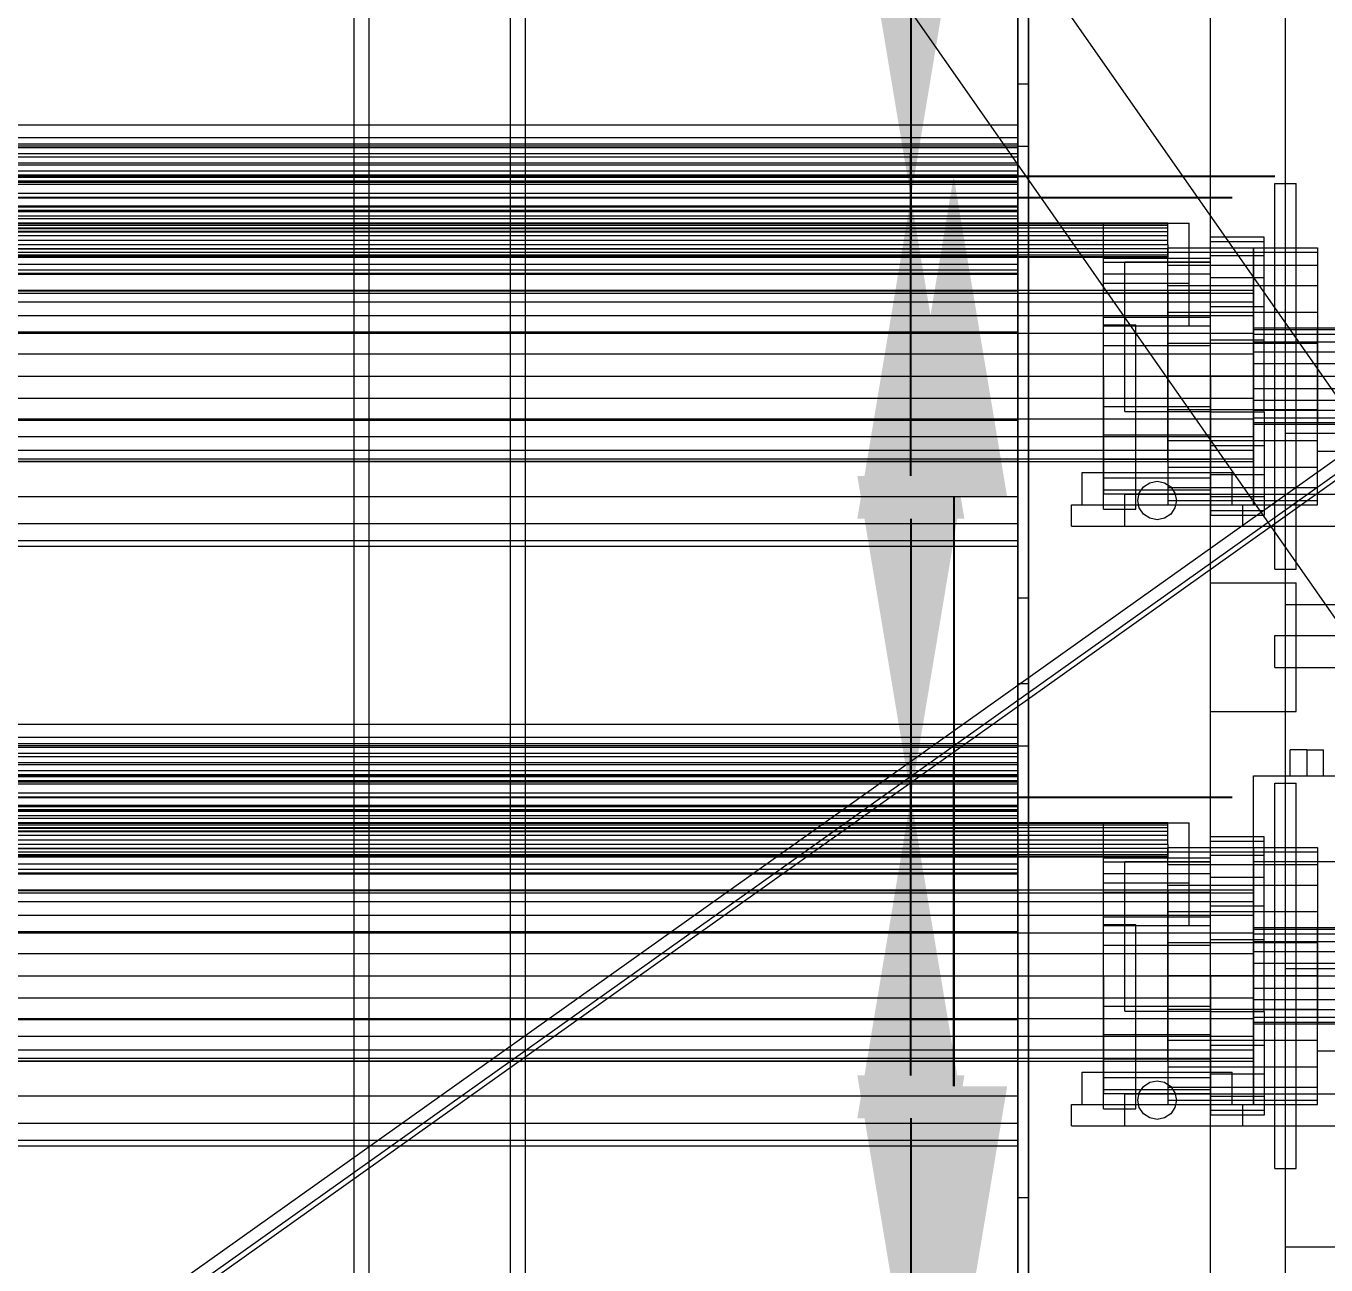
# Model space of a CAD drawing. Header units: millimetres. Extents: x -191664 to 191490, y -197311 to 10263.
# Drawn here: x 787 to 1394, y -30208 to -29630 of the extents above; entities that cross this region are included whole.
import ezdxf

# ---------------------------------------------------------------- set-up
doc = ezdxf.new("R2010")
doc.units = ezdxf.units.MM
for name, color, linetype, lineweight in [('COTAS_USUARIO', 1, 'Continuous', 0), ('frontal_C01', 7, 'Continuous', 0), ('frontal_secador', 7, 'Continuous', 0), ('frontal_tolva', 7, 'Continuous', 0)]:
    doc.layers.add(name, color=color, linetype=linetype, lineweight=lineweight)
doc.dimstyles.new('PLANTA_100', dxfattribs={"dimtxt": 250, "dimasz": 150, "dimexe": 150, "dimexo": 80, "dimgap": 100, "dimtad": 1, "dimtih": 1, "dimtoh": 1, "dimdec": 1, "dimdsep": 46, "dimcen": 0.09, "dimclrd": 1, "dimclre": 1, "dimclrt": 1, "dimadec": 0, "dimazin": 0, "dimtfac": 1, "dimtdec": 4, "dimtofl": 0, "dimtmove": 0, "dimatfit": 3, "dimfxl": 1, "dimtolj": 1, "dimtzin": 0, "dimarcsym": 0})

# ---------------------------------------------------------------- blocks, each defined once
blk = doc.blocks.new('*D104')
at = {"layer": 'COTAS_USUARIO', "color": 1, "lineweight": -2, "transparency": 16777216}
for p, q in [((1220, -30125), (1220, -29975)), ((100, -30275), (1370, -30275)), ((100, -30730), (1370, -30730)), ((1220, -30880), (1220, -31030))]:
    blk.add_line(p, q, dxfattribs=at)
at = {"layer": 'COTAS_USUARIO', "color": 1, "transparency": 16777216}
for points in [[(1195, -30125), (1245, -30125), (1220, -30275)], [(1195, -30880), (1245, -30880), (1220, -30730)]]:
    blk.add_solid(points, dxfattribs=at)
at = {"layer": 'Defpoints', "color": 0, "transparency": 16777216}
for p in [(20, -30275), (20, -30730), (1220, -30730)]:
    blk.add_point(p, dxfattribs=at)
blk = doc.blocks.new('*D107')
at = {"layer": 'COTAS_USUARIO', "color": 1, "lineweight": -2, "transparency": 16777216}
for p, q in [((100, -29700), (1370, -29700)), ((1220, -29850), (1220, -30125)), ((100, -30275), (1370, -30275))]:
    blk.add_line(p, q, dxfattribs=at)
at = {"layer": 'COTAS_USUARIO', "color": 1, "transparency": 16777216}
for points in [[(1195, -29850), (1245, -29850), (1220, -29700)], [(1195, -30125), (1245, -30125), (1220, -30275)]]:
    blk.add_solid(points, dxfattribs=at)
at = {"layer": 'Defpoints', "color": 0, "transparency": 16777216}
for p in [(20, -29700), (20, -30275), (1220, -30275)]:
    blk.add_point(p, dxfattribs=at)
blk = doc.blocks.new('*D115')
at = {"layer": 'COTAS_USUARIO', "color": 1, "lineweight": -2, "transparency": 16777216}
for p, q in [((100, -29700), (1370, -29700)), ((1220, -29850), (1220, -30125)), ((100, -30275), (1370, -30275))]:
    blk.add_line(p, q, dxfattribs=at)
at = {"layer": 'COTAS_USUARIO', "color": 1, "transparency": 16777216}
for points in [[(1195, -29850), (1245, -29850), (1220, -29700)], [(1195, -30125), (1245, -30125), (1220, -30275)]]:
    blk.add_solid(points, dxfattribs=at)
at = {"layer": 'Defpoints', "color": 0, "transparency": 16777216}
for p in [(20, -29700), (20, -30275), (1220, -30275)]:
    blk.add_point(p, dxfattribs=at)
blk = doc.blocks.new('*D116')
at = {"layer": 'COTAS_USUARIO', "color": 1, "lineweight": -2, "transparency": 16777216}
for p, q in [((1200, -29000), (1200, -28850)), ((80, -29150), (1350, -29150)), ((80, -29430), (1350, -29430)), ((1200, -29580), (1200, -29730))]:
    blk.add_line(p, q, dxfattribs=at)
at = {"layer": 'COTAS_USUARIO', "color": 1, "transparency": 16777216}
for points in [[(1175, -29000), (1225, -29000), (1200, -29150)], [(1175, -29580), (1225, -29580), (1200, -29430)]]:
    blk.add_solid(points, dxfattribs=at)
at = {"layer": 'Defpoints', "color": 0, "transparency": 16777216}
for p in [(0, -29150), (0, -29430), (1200, -29430)]:
    blk.add_point(p, dxfattribs=at)
blk = doc.blocks.new('*D117')
at = {"layer": 'COTAS_USUARIO', "color": 1, "lineweight": -2, "transparency": 16777216}
for p, q in [((1200, -29280), (1200, -29130)), ((80, -29430), (1350, -29430)), ((80, -29710), (1350, -29710)), ((1200, -29860), (1200, -30010))]:
    blk.add_line(p, q, dxfattribs=at)
at = {"layer": 'COTAS_USUARIO', "color": 1, "transparency": 16777216}
for points in [[(1175, -29280), (1225, -29280), (1200, -29430)], [(1175, -29860), (1225, -29860), (1200, -29710)]]:
    blk.add_solid(points, dxfattribs=at)
at = {"layer": 'Defpoints', "color": 0, "transparency": 16777216}
for p in [(0, -29430), (0, -29710), (1200, -29710)]:
    blk.add_point(p, dxfattribs=at)
blk = doc.blocks.new('*D118')
at = {"layer": 'COTAS_USUARIO', "color": 1, "lineweight": -2, "transparency": 16777216}
for p, q in [((1200, -29560), (1200, -29410)), ((80, -29710), (1350, -29710)), ((80, -29990), (1350, -29990)), ((1200, -30140), (1200, -30290))]:
    blk.add_line(p, q, dxfattribs=at)
at = {"layer": 'COTAS_USUARIO', "color": 1, "transparency": 16777216}
for points in [[(1175, -29560), (1225, -29560), (1200, -29710)], [(1175, -30140), (1225, -30140), (1200, -29990)]]:
    blk.add_solid(points, dxfattribs=at)
at = {"layer": 'Defpoints', "color": 0, "transparency": 16777216}
for p in [(0, -29710), (0, -29990), (1200, -29990)]:
    blk.add_point(p, dxfattribs=at)
blk = doc.blocks.new('*D119')
at = {"layer": 'COTAS_USUARIO', "color": 1, "lineweight": -2, "transparency": 16777216}
for p, q in [((1200, -29840), (1200, -29690)), ((80, -29990), (1350, -29990)), ((80, -30270), (1350, -30270)), ((1200, -30420), (1200, -30570))]:
    blk.add_line(p, q, dxfattribs=at)
at = {"layer": 'COTAS_USUARIO', "color": 1, "transparency": 16777216}
for points in [[(1175, -29840), (1225, -29840), (1200, -29990)], [(1175, -30420), (1225, -30420), (1200, -30270)]]:
    blk.add_solid(points, dxfattribs=at)
at = {"layer": 'Defpoints', "color": 0, "transparency": 16777216}
for p in [(0, -29990), (0, -30270), (1200, -30270)]:
    blk.add_point(p, dxfattribs=at)
blk = doc.blocks.new('*D120')
at = {"layer": 'COTAS_USUARIO', "color": 1, "lineweight": -2, "transparency": 16777216}
for p, q in [((1200, -30120), (1200, -29970)), ((80, -30270), (1350, -30270)), ((80, -30550), (1350, -30550)), ((1200, -30700), (1200, -30850))]:
    blk.add_line(p, q, dxfattribs=at)
at = {"layer": 'COTAS_USUARIO', "color": 1, "transparency": 16777216}
for points in [[(1175, -30120), (1225, -30120), (1200, -30270)], [(1175, -30700), (1225, -30700), (1200, -30550)]]:
    blk.add_solid(points, dxfattribs=at)
at = {"layer": 'Defpoints', "color": 0, "transparency": 16777216}
for p in [(0, -30270), (0, -30550), (1200, -30550)]:
    blk.add_point(p, dxfattribs=at)

msp = doc.modelspace()

# ---------------------------------------------------------------- linework, layer by layer
at = {"layer": 'frontal_C01', "color": 139, "true_color": 0x354b57}
for p, q in [((940, -31975), (940, -29288.06)), ((947, -31975), (947, -29288.06)), ((1013, -31975), (1013, -29288.06)), ((1020, -31975), (1020, -29288.06))]:
    msp.add_line(p, q, dxfattribs=at)
at = {"layer": 'frontal_secador', "color": 254, "true_color": 0xd8e0dc}
msp.add_line((1375, -31335), (1375, -29065), dxfattribs=at)
at = {"layer": 'frontal_secador', "color": 9, "true_color": 0xb8c6c1}
msp.add_line((1375, -30825), (1375, -29065), dxfattribs=at)
at = {"layer": 'frontal_secador', "color": 253, "true_color": 0x9fadb2}
msp.add_line((1375, -30650), (1375, -29065), dxfattribs=at)
at = {"layer": 'frontal_secador', "color": 251, "true_color": 0x536a64}
for p, q in [((1340, -31350), (1340, -29100)), ((1340, -29890), (1380, -29890)), ((1340, -29950), (1340, -29890)), ((1380, -29950), (1380, -29890)), ((1340, -29950), (1380, -29950))]:
    msp.add_line(p, q, dxfattribs=at)
at = {"layer": 'frontal_secador', "color": 254, "true_color": 0xd2d7cc}
for p, q in [((1250, -29676), (1250, -29436)), ((-1250, -29676), (1250, -29676)), ((1250, -29676), (1250, -29682)), ((1250, -29716), (-1250, -29716)), ((1250, -29956), (1250, -29716)), ((1250, -29716), (1250, -29722)), ((-1250, -29956), (1250, -29956)), ((1250, -29956), (1250, -29962)), ((1250, -29996), (-1250, -29996)), ((1250, -30236), (1250, -29996)), ((1250, -29996), (1250, -30002))]:
    msp.add_line(p, q, dxfattribs=at)
at = {"layer": 'frontal_secador', "color": 253, "true_color": 0xa8b3b5}
for p, q in [((1250, -29682), (1250, -29442)), ((1250, -29446), (1250, -29686)), ((1255, -29686), (1255, -29446)), ((1250, -29686), (1250, -29617)), ((1255, -29617), (1255, -29686)), ((1250, -29897), (1250, -29657)), ((1250, -29657), (1250, -29726)), ((1250, -29657), (1255, -29657)), ((1255, -29657), (1255, -29897)), ((1255, -29726), (1255, -29657)), ((-1250, -29682), (1250, -29682)), ((1250, -29682), (1250, -29686)), ((1250, -29686), (-1250, -29686)), ((1250, -29686), (1255, -29686)), ((1250, -29704), (-1250, -29704)), ((-1250, -29708), (1250, -29708)), ((1250, -29716), (1250, -29704)), ((1250, -29704), (1250, -29708)), ((1250, -29708), (1250, -29720)), ((1250, -29720), (-1250, -29720)), ((1250, -29716), (1250, -29720)), ((-1250, -29726), (1250, -29726)), ((1250, -29962), (1250, -29722)), ((1250, -29722), (1250, -29726)), ((1250, -29726), (1250, -29966)), ((1255, -29726), (1250, -29726)), ((1255, -29966), (1255, -29726)), ((1250, -29966), (1250, -29897)), ((1250, -29897), (1255, -29897)), ((1255, -29897), (1255, -29966)), ((1250, -30177), (1250, -29937)), ((1250, -29937), (1250, -30006)), ((1250, -29937), (1255, -29937)), ((1255, -29937), (1255, -30177)), ((1255, -30006), (1255, -29937)), ((-1250, -29962), (1250, -29962)), ((1250, -29962), (1250, -29966)), ((1250, -29966), (-1250, -29966)), ((1250, -29966), (1255, -29966)), ((1250, -29984), (-1250, -29984)), ((-1250, -29988), (1250, -29988)), ((1250, -29996), (1250, -29984)), ((1250, -29984), (1250, -29988)), ((1250, -29988), (1250, -30000)), ((1250, -30000), (-1250, -30000)), ((1250, -29996), (1250, -30000)), ((-1250, -30006), (1250, -30006)), ((1250, -30242), (1250, -30002)), ((1250, -30002), (1250, -30006)), ((1250, -30006), (1250, -30246)), ((1255, -30006), (1250, -30006)), ((1255, -30246), (1255, -30006)), ((1250, -30246), (1250, -30177)), ((1250, -30177), (1255, -30177)), ((1255, -30177), (1255, -30246))]:
    msp.add_line(p, q, dxfattribs=at)
at = {"layer": 'frontal_secador', "color": 9, "true_color": 0xc7cdbf}
for p, q in [((-1250, -29685), (1250, -29685)), ((1250, -29686.66), (1250, -29682)), ((1250, -29682), (1250, -29685)), ((1250, -29685), (1250, -29689.66)), ((-1250, -29686.66), (1250, -29686.66)), ((1250, -29689.66), (-1250, -29689.66)), ((-1250, -29691), (1250, -29691)), ((1250, -29686.66), (1250, -29689.66)), ((1250, -29691), (1250, -29686.66)), ((1250, -29689.66), (1250, -29694)), ((1250, -29691), (1250, -29694)), ((1250, -29694.73), (1250, -29691)), ((1250, -29694), (-1250, -29694)), ((-1250, -29694.73), (1250, -29694.73)), ((-1250, -29697.59), (1250, -29697.59)), ((1250, -29694), (1250, -29697.73)), ((1250, -29694.73), (1250, -29697.73)), ((1250, -29697.59), (1250, -29694.73)), ((1250, -29697.59), (1250, -29700.59)), ((1250, -29699.39), (1250, -29697.59)), ((1250, -29697.73), (-1250, -29697.73)), ((-1250, -29699.39), (1250, -29699.39)), ((-1250, -29700), (1250, -29700)), ((1250, -29700.59), (-1250, -29700.59)), ((1250, -29702.39), (-1250, -29702.39)), ((1250, -29703), (-1250, -29703)), ((1250, -29697.73), (1250, -29700.59)), ((1250, -29699.39), (1250, -29702.39)), ((1250, -29700), (1250, -29699.39)), ((1250, -29700), (1250, -29703)), ((1250, -29700.59), (1250, -29702.39)), ((1250, -29702.39), (1250, -29703)), ((1250, -29966.66), (1250, -29962)), ((1250, -29962), (1250, -29965)), ((-1250, -29965), (1250, -29965)), ((-1250, -29966.66), (1250, -29966.66)), ((1250, -29969.66), (-1250, -29969.66)), ((1250, -29965), (1250, -29969.66)), ((1250, -29966.66), (1250, -29969.66)), ((1250, -29971), (1250, -29966.66)), ((1250, -29969.66), (1250, -29974)), ((-1250, -29971), (1250, -29971)), ((1250, -29974), (-1250, -29974)), ((-1250, -29974.73), (1250, -29974.73)), ((1250, -29971), (1250, -29974)), ((1250, -29974.73), (1250, -29971)), ((1250, -29974), (1250, -29977.73)), ((1250, -29974.73), (1250, -29977.73)), ((1250, -29977.59), (1250, -29974.73)), ((-1250, -29977.59), (1250, -29977.59)), ((1250, -29977.73), (-1250, -29977.73)), ((-1250, -29979.39), (1250, -29979.39)), ((-1250, -29980), (1250, -29980)), ((1250, -29980.59), (-1250, -29980.59)), ((1250, -29982.39), (-1250, -29982.39)), ((1250, -29983), (-1250, -29983)), ((1250, -29977.59), (1250, -29980.59)), ((1250, -29979.39), (1250, -29977.59)), ((1250, -29977.73), (1250, -29980.59)), ((1250, -29979.39), (1250, -29982.39)), ((1250, -29980), (1250, -29979.39)), ((1250, -29980), (1250, -29983)), ((1250, -29980.59), (1250, -29982.39)), ((1250, -29982.39), (1250, -29983))]:
    msp.add_line(p, q, dxfattribs=at)
at = {"layer": 'frontal_secador', "color": 33, "true_color": 0xb7a252}
for p, q in [((1370, -29703.5), (1380, -29703.5)), ((1370, -29883.5), (1370, -29703.5)), ((1380, -29883.5), (1380, -29703.5)), ((1370, -29883.5), (1380, -29883.5)), ((1370, -29983.5), (1380, -29983.5)), ((1370, -30163.5), (1370, -29983.5)), ((1380, -30163.5), (1380, -29983.5)), ((1370, -30163.5), (1380, -30163.5))]:
    msp.add_line(p, q, dxfattribs=at)
at = {"layer": 'frontal_secador', "color": 253, "true_color": 0xa4b0b5}
for p, q in [((1250, -29714), (-1250, -29714)), ((1250, -29714.55), (-1250, -29714.55)), ((1250, -29716.71), (1250, -29714)), ((1250, -29714.55), (1250, -29714)), ((1250, -29716.14), (1250, -29714.55)), ((1250, -29716.14), (-1250, -29716.14)), ((1250, -29716.71), (-1250, -29716.71)), ((1250, -29718.69), (-1250, -29718.69)), ((1250, -29718.69), (1250, -29716.14)), ((1250, -29724.65), (1250, -29716.71)), ((1250, -29722), (1250, -29718.69)), ((1320, -29722), (-1320, -29722)), ((1320, -29722.27), (-1320, -29722.27)), ((1320, -29723.07), (-1320, -29723.07)), ((1320, -29724.34), (-1320, -29724.34)), ((1320, -29726), (-1320, -29726)), ((1320, -29727.93), (-1320, -29727.93)), ((1250, -29722), (-1250, -29722)), ((1250, -29724.65), (-1250, -29724.65)), ((1250, -29725.86), (-1250, -29725.86)), ((1250, -29725.86), (1250, -29722)), ((1250, -29737.29), (1250, -29724.65)), ((1250, -29730), (1250, -29725.86)), ((1320, -29722.27), (1320, -29722)), ((1320, -29723.07), (1320, -29722.27)), ((1320, -29724.34), (1320, -29723.07)), ((1320, -29726), (1320, -29724.34)), ((1320, -29727.93), (1320, -29726)), ((1320, -29730), (1320, -29727.93)), ((-1320, -29730), (1320, -29730)), ((1320, -29732.07), (-1320, -29732.07)), ((1320, -29734), (-1320, -29734)), ((-1250, -29730), (1250, -29730)), ((1250, -29734.14), (1250, -29730)), ((1320, -29732.07), (1320, -29730)), ((1320, -29732.07), (1320, -29734)), ((1320, -29734), (1320, -29735.66)), ((1320, -29735.66), (-1320, -29735.66)), ((1320, -29736.93), (-1320, -29736.93)), ((1320, -29737.73), (-1320, -29737.73)), ((1320, -29738), (-1320, -29738)), ((1250, -29734.14), (-1250, -29734.14)), ((1250, -29737.29), (-1250, -29737.29)), ((1250, -29738), (-1250, -29738)), ((1250, -29734.14), (1250, -29738)), ((1250, -29753.75), (1250, -29737.29)), ((1250, -29738), (1250, -29741.31)), ((1290, -29740.37), (1290, -29738.5)), ((1340, -29738.5), (1290, -29738.5)), ((1320, -29735.66), (1320, -29736.93)), ((1320, -29736.93), (1320, -29737.73)), ((1320, -29737.73), (1320, -29738)), ((1340, -29740.37), (1340, -29738.5)), ((1250, -29741.31), (-1250, -29741.31)), ((1250, -29743.86), (-1250, -29743.86)), ((1250, -29745.45), (-1250, -29745.45)), ((1250, -29746), (-1250, -29746)), ((1250, -29741.31), (1250, -29743.86)), ((1250, -29743.86), (1250, -29745.45)), ((1250, -29745.45), (1250, -29746)), ((1290, -29745.87), (1290, -29740.37)), ((1340, -29740.37), (1290, -29740.37)), ((1290, -29754.61), (1290, -29745.87)), ((1340, -29745.87), (1290, -29745.87)), ((1340, -29745.87), (1340, -29740.37)), ((1340, -29754.61), (1340, -29745.87)), ((1360, -29753.5), (-1360, -29753.5)), ((1360, -29754.86), (-1360, -29754.86)), ((1250, -29753.75), (-1250, -29753.75)), ((1250, -29772.92), (1250, -29753.75)), ((1290, -29766), (1290, -29754.61)), ((1340, -29754.61), (1290, -29754.61)), ((1340, -29766), (1340, -29754.61)), ((1360, -29754.86), (1360, -29753.5)), ((1360, -29758.86), (1360, -29754.86)), ((1360, -29758.86), (-1360, -29758.86)), ((1360, -29765.22), (1360, -29758.86)), ((1360, -29765.22), (-1360, -29765.22)), ((1290, -29779.26), (1290, -29766)), ((1340, -29766), (1290, -29766)), ((1340, -29779.26), (1340, -29766)), ((1360, -29773.5), (1360, -29765.22)), ((1360, -29773.5), (-1360, -29773.5)), ((1250, -29772.92), (-1250, -29772.92)), ((1250, -29793.5), (1250, -29772.92)), ((1360, -29783.15), (1360, -29773.5)), ((1290, -29793.5), (1290, -29779.26)), ((1340, -29779.26), (1290, -29779.26)), ((1340, -29793.5), (1340, -29779.26)), ((1360, -29783.15), (-1360, -29783.15)), ((1360, -29793.5), (1360, -29783.15)), ((-1360, -29793.5), (1360, -29793.5)), ((-1250, -29793.5), (1250, -29793.5)), ((1250, -29814.08), (1250, -29793.5)), ((1290, -29793.5), (1290, -29807.74)), ((1290, -29793.5), (1340, -29793.5)), ((1340, -29807.74), (1340, -29793.5)), ((1360, -29803.85), (1360, -29793.5)), ((1360, -29803.85), (-1360, -29803.85)), ((1360, -29803.85), (1360, -29813.5)), ((1290, -29807.74), (1290, -29821)), ((1340, -29807.74), (1290, -29807.74)), ((1340, -29807.74), (1340, -29821)), ((1360, -29813.5), (-1360, -29813.5)), ((1250, -29814.08), (-1250, -29814.08)), ((1250, -29814.08), (1250, -29833.25)), ((1360, -29813.5), (1360, -29821.78)), ((1360, -29821.78), (-1360, -29821.78)), ((1290, -29821), (1290, -29832.39)), ((1340, -29821), (1290, -29821)), ((1340, -29821), (1340, -29832.39)), ((1360, -29821.78), (1360, -29828.14)), ((1360, -29828.14), (-1360, -29828.14)), ((1360, -29828.14), (1360, -29832.14)), ((1360, -29832.14), (-1360, -29832.14)), ((1360, -29833.5), (-1360, -29833.5)), ((1250, -29833.25), (-1250, -29833.25)), ((1250, -29833.25), (1250, -29849.71)), ((1290, -29832.39), (1290, -29841.13)), ((1340, -29832.39), (1290, -29832.39)), ((1340, -29832.39), (1340, -29841.13)), ((1360, -29832.14), (1360, -29833.5)), ((1290, -29841.13), (1290, -29846.63)), ((1340, -29841.13), (1290, -29841.13)), ((1340, -29841.13), (1340, -29846.63)), ((1290, -29846.63), (1290, -29848.5)), ((1340, -29846.63), (1290, -29846.63)), ((1340, -29848.5), (1290, -29848.5)), ((1340, -29846.63), (1340, -29848.5)), ((1250, -29849.71), (-1250, -29849.71)), ((1250, -29849.71), (1250, -29862.35)), ((1250, -29862.35), (-1250, -29862.35)), ((1250, -29862.35), (1250, -29870.29)), ((1250, -29870.29), (-1250, -29870.29)), ((1250, -29873), (-1250, -29873)), ((1250, -29870.29), (1250, -29873)), ((1250, -29994), (-1250, -29994)), ((1250, -29994.55), (-1250, -29994.55)), ((1250, -29996.71), (1250, -29994)), ((1250, -29994.55), (1250, -29994)), ((1250, -29996.14), (1250, -29994.55)), ((1250, -29996.14), (-1250, -29996.14)), ((1250, -29996.71), (-1250, -29996.71)), ((1250, -29998.69), (-1250, -29998.69)), ((1250, -29998.69), (1250, -29996.14)), ((1250, -30004.65), (1250, -29996.71)), ((1250, -30002), (1250, -29998.69)), ((1320, -30002), (-1320, -30002)), ((1320, -30002.27), (-1320, -30002.27)), ((1320, -30003.07), (-1320, -30003.07)), ((1320, -30004.34), (-1320, -30004.34)), ((1320, -30006), (-1320, -30006)), ((1250, -30002), (-1250, -30002)), ((1250, -30004.65), (-1250, -30004.65)), ((1250, -30005.86), (-1250, -30005.86)), ((1250, -30005.86), (1250, -30002)), ((1250, -30017.29), (1250, -30004.65)), ((1250, -30010), (1250, -30005.86)), ((1320, -30002.27), (1320, -30002)), ((1320, -30003.07), (1320, -30002.27)), ((1320, -30004.34), (1320, -30003.07)), ((1320, -30006), (1320, -30004.34)), ((1320, -30007.93), (1320, -30006)), ((1320, -30007.93), (-1320, -30007.93)), ((-1320, -30010), (1320, -30010)), ((1320, -30012.07), (-1320, -30012.07)), ((-1250, -30010), (1250, -30010)), ((1250, -30014.14), (1250, -30010)), ((1320, -30010), (1320, -30007.93)), ((1320, -30012.07), (1320, -30010)), ((1320, -30012.07), (1320, -30014)), ((1320, -30014), (-1320, -30014)), ((1320, -30015.66), (-1320, -30015.66)), ((1320, -30016.93), (-1320, -30016.93)), ((1320, -30017.73), (-1320, -30017.73)), ((1320, -30018), (-1320, -30018)), ((1250, -30014.14), (-1250, -30014.14)), ((1250, -30017.29), (-1250, -30017.29)), ((1250, -30018), (-1250, -30018)), ((1250, -30014.14), (1250, -30018)), ((1250, -30033.75), (1250, -30017.29)), ((1250, -30018), (1250, -30021.31)), ((1290, -30020.37), (1290, -30018.5)), ((1340, -30018.5), (1290, -30018.5)), ((1320, -30014), (1320, -30015.66)), ((1320, -30015.66), (1320, -30016.93)), ((1320, -30016.93), (1320, -30017.73)), ((1320, -30017.73), (1320, -30018)), ((1340, -30020.37), (1340, -30018.5)), ((1250, -30021.31), (-1250, -30021.31)), ((1250, -30023.86), (-1250, -30023.86)), ((1250, -30025.45), (-1250, -30025.45)), ((1250, -30021.31), (1250, -30023.86)), ((1250, -30023.86), (1250, -30025.45)), ((1250, -30025.45), (1250, -30026)), ((1290, -30025.87), (1290, -30020.37)), ((1340, -30020.37), (1290, -30020.37)), ((1340, -30025.87), (1340, -30020.37)), ((1250, -30026), (-1250, -30026)), ((1290, -30034.61), (1290, -30025.87)), ((1340, -30025.87), (1290, -30025.87)), ((1340, -30034.61), (1340, -30025.87)), ((1360, -30033.5), (-1360, -30033.5)), ((1360, -30034.86), (-1360, -30034.86)), ((1250, -30033.75), (-1250, -30033.75)), ((1250, -30052.92), (1250, -30033.75)), ((1290, -30046), (1290, -30034.61)), ((1340, -30034.61), (1290, -30034.61)), ((1340, -30046), (1340, -30034.61)), ((1360, -30034.86), (1360, -30033.5)), ((1360, -30038.86), (1360, -30034.86)), ((1360, -30038.86), (-1360, -30038.86)), ((1360, -30045.22), (1360, -30038.86)), ((1360, -30045.22), (-1360, -30045.22)), ((1290, -30059.26), (1290, -30046)), ((1340, -30046), (1290, -30046)), ((1340, -30059.26), (1340, -30046)), ((1360, -30053.5), (1360, -30045.22)), ((1360, -30053.5), (-1360, -30053.5)), ((1250, -30052.92), (-1250, -30052.92)), ((1250, -30073.5), (1250, -30052.92)), ((1360, -30063.15), (1360, -30053.5)), ((1290, -30073.5), (1290, -30059.26)), ((1340, -30059.26), (1290, -30059.26)), ((1340, -30073.5), (1340, -30059.26)), ((1360, -30063.15), (-1360, -30063.15)), ((1360, -30073.5), (1360, -30063.15)), ((-1360, -30073.5), (1360, -30073.5)), ((-1250, -30073.5), (1250, -30073.5)), ((1250, -30094.08), (1250, -30073.5)), ((1290, -30073.5), (1290, -30087.74)), ((1290, -30073.5), (1340, -30073.5)), ((1340, -30087.74), (1340, -30073.5)), ((1360, -30083.85), (1360, -30073.5)), ((1360, -30083.85), (-1360, -30083.85)), ((1360, -30083.85), (1360, -30093.5)), ((1290, -30087.74), (1290, -30101)), ((1340, -30087.74), (1290, -30087.74)), ((1340, -30087.74), (1340, -30101)), ((1360, -30093.5), (-1360, -30093.5)), ((1250, -30094.08), (-1250, -30094.08)), ((1250, -30094.08), (1250, -30113.25)), ((1360, -30093.5), (1360, -30101.78)), ((1360, -30101.78), (-1360, -30101.78)), ((1290, -30101), (1290, -30112.39)), ((1340, -30101), (1290, -30101)), ((1340, -30101), (1340, -30112.39)), ((1360, -30101.78), (1360, -30108.14)), ((1360, -30108.14), (-1360, -30108.14)), ((1360, -30108.14), (1360, -30112.14)), ((1360, -30112.14), (-1360, -30112.14)), ((1360, -30113.5), (-1360, -30113.5)), ((1250, -30113.25), (-1250, -30113.25)), ((1250, -30113.25), (1250, -30129.71)), ((1290, -30112.39), (1290, -30121.13)), ((1340, -30112.39), (1290, -30112.39)), ((1340, -30112.39), (1340, -30121.13)), ((1360, -30112.14), (1360, -30113.5)), ((1290, -30121.13), (1290, -30126.63)), ((1340, -30121.13), (1290, -30121.13)), ((1340, -30121.13), (1340, -30126.63)), ((1290, -30126.63), (1290, -30128.5)), ((1340, -30126.63), (1290, -30126.63)), ((1340, -30128.5), (1290, -30128.5)), ((1340, -30126.63), (1340, -30128.5)), ((1250, -30129.71), (-1250, -30129.71)), ((1250, -30129.71), (1250, -30142.35)), ((1250, -30142.35), (-1250, -30142.35)), ((1250, -30142.35), (1250, -30150.29)), ((1250, -30150.29), (-1250, -30150.29)), ((1250, -30153), (-1250, -30153)), ((1250, -30150.29), (1250, -30153))]:
    msp.add_line(p, q, dxfattribs=at)
at = {"layer": 'frontal_secador', "color": 8, "true_color": 0x617680}
for p, q in [((1290, -29722), (1330, -29722)), ((1290, -29750), (1290, -29722)), ((1330, -29750), (1330, -29722)), ((1300, -29740), (1340, -29740)), ((1300, -29770), (1300, -29740)), ((1340, -29770), (1340, -29740)), ((1290, -29750), (1330, -29750)), ((1290, -29770), (1290, -29750)), ((1330, -29770), (1330, -29750)), ((1290, -29769.5), (1305, -29769.5)), ((1290, -29855.5), (1290, -29769.5)), ((1290, -29770), (1330, -29770)), ((1300, -29770), (1340, -29770)), ((1300, -29810), (1300, -29770)), ((1305, -29855.5), (1305, -29769.5)), ((1340, -29810), (1340, -29770)), ((1300, -29810), (1340, -29810)), ((1280, -29838.5), (1350, -29838.5)), ((1280, -29853.5), (1280, -29838.5)), ((1350, -29853.5), (1350, -29838.5)), ((1275, -29853.5), (1355, -29853.5)), ((1275, -29863.5), (1275, -29853.5)), ((1280, -29853.5), (1350, -29853.5)), ((1290, -29855.5), (1305, -29855.5)), ((1355, -29863.5), (1355, -29853.5)), ((1275, -29863.5), (1355, -29863.5)), ((1290, -30002), (1330, -30002)), ((1290, -30030), (1290, -30002)), ((1330, -30030), (1330, -30002)), ((1300, -30020), (1340, -30020)), ((1300, -30050), (1300, -30020)), ((1340, -30050), (1340, -30020)), ((1290, -30030), (1330, -30030)), ((1290, -30050), (1290, -30030)), ((1330, -30050), (1330, -30030)), ((1290, -30049.5), (1305, -30049.5)), ((1290, -30135.5), (1290, -30049.5)), ((1305, -30135.5), (1305, -30049.5)), ((1290, -30050), (1330, -30050)), ((1300, -30050), (1340, -30050)), ((1300, -30090), (1300, -30050)), ((1340, -30090), (1340, -30050)), ((1300, -30090), (1340, -30090)), ((1280, -30118.5), (1350, -30118.5)), ((1280, -30133.5), (1280, -30118.5)), ((1350, -30133.5), (1350, -30118.5)), ((1275, -30133.5), (1355, -30133.5)), ((1275, -30143.5), (1275, -30133.5)), ((1280, -30133.5), (1350, -30133.5)), ((1355, -30143.5), (1355, -30133.5)), ((1290, -30135.5), (1305, -30135.5)), ((1275, -30143.5), (1355, -30143.5))]:
    msp.add_line(p, q, dxfattribs=at)
at = {"layer": 'frontal_secador', "color": 252, "true_color": 0x8ba19a}
for p, q in [((1320, -29735.54), (1320, -29733.5)), ((1320, -29733.5), (1360, -29733.5)), ((1320, -29753.5), (1320, -29733.5)), ((1360, -29733.5), (1360, -29735.54)), ((1360, -29733.5), (1360, -29753.5)), ((1360, -29733.5), (1390, -29733.5)), ((1360, -29771), (1360, -29733.5)), ((1390, -29733.5), (1390, -29735.54)), ((1390, -29733.5), (1390, -29771)), ((1320, -29741.54), (1320, -29735.54)), ((1320, -29735.54), (1360, -29735.54)), ((1320, -29754.86), (1320, -29735.54)), ((1360, -29735.54), (1360, -29741.54)), ((1360, -29735.54), (1360, -29754.86)), ((1360, -29735.54), (1390, -29735.54)), ((1360, -29771.77), (1360, -29735.54)), ((1390, -29735.54), (1390, -29741.54)), ((1390, -29735.54), (1390, -29771.77)), ((1320, -29751.07), (1320, -29741.54)), ((1320, -29741.54), (1360, -29741.54)), ((1320, -29758.86), (1320, -29741.54)), ((1360, -29741.54), (1360, -29751.07)), ((1360, -29741.54), (1360, -29758.86)), ((1360, -29741.54), (1390, -29741.54)), ((1360, -29774.01), (1360, -29741.54)), ((1390, -29741.54), (1390, -29751.07)), ((1390, -29741.54), (1390, -29774.01)), ((1320, -29763.5), (1320, -29751.07)), ((1320, -29751.07), (1360, -29751.07)), ((1320, -29765.22), (1320, -29751.07)), ((1360, -29751.07), (1360, -29763.5)), ((1360, -29751.07), (1360, -29765.22)), ((1360, -29751.07), (1390, -29751.07)), ((1360, -29777.59), (1360, -29751.07)), ((1390, -29751.07), (1390, -29763.5)), ((1390, -29751.07), (1390, -29777.59)), ((1320, -29753.5), (1320, -29754.86)), ((1360, -29753.5), (1320, -29753.5)), ((1320, -29754.86), (1320, -29758.86)), ((1360, -29754.86), (1320, -29754.86)), ((1320, -29758.86), (1320, -29765.22)), ((1360, -29758.86), (1320, -29758.86)), ((1320, -29777.97), (1320, -29763.5)), ((1320, -29763.5), (1360, -29763.5)), ((1320, -29773.5), (1320, -29763.5)), ((1360, -29763.5), (1360, -29777.97)), ((1360, -29763.5), (1360, -29773.5)), ((1360, -29763.5), (1390, -29763.5)), ((1360, -29782.25), (1360, -29763.5)), ((1390, -29763.5), (1390, -29777.97)), ((1390, -29763.5), (1390, -29782.25)), ((1320, -29765.22), (1320, -29773.5)), ((1360, -29765.22), (1320, -29765.22)), ((1320, -29773.5), (1320, -29783.15)), ((1360, -29773.5), (1320, -29773.5)), ((1390, -29771), (1360, -29771)), ((1390, -29771.77), (1360, -29771.77)), ((1390, -29774.01), (1360, -29774.01)), ((1390, -29771.77), (1390, -29771)), ((1390, -29774.01), (1390, -29771.77)), ((1390, -29777.59), (1390, -29774.01)), ((1320, -29793.5), (1320, -29777.97)), ((1320, -29777.97), (1360, -29777.97)), ((1320, -29783.15), (1320, -29777.97)), ((1390, -29777.59), (1360, -29777.59)), ((1360, -29777.97), (1360, -29793.5)), ((1360, -29777.97), (1360, -29783.15)), ((1360, -29777.97), (1390, -29777.97)), ((1360, -29787.68), (1360, -29777.97)), ((1390, -29782.25), (1360, -29782.25)), ((1390, -29782.25), (1390, -29777.59)), ((1390, -29777.97), (1390, -29793.5)), ((1390, -29777.97), (1390, -29787.68)), ((1390, -29787.68), (1390, -29782.25)), ((1320, -29783.15), (1320, -29793.5)), ((1360, -29783.15), (1320, -29783.15)), ((1390, -29787.68), (1360, -29787.68)), ((1390, -29793.5), (1390, -29787.68)), ((1360, -29793.5), (1320, -29793.5)), ((1320, -29793.5), (1320, -29809.03)), ((1320, -29803.85), (1320, -29793.5)), ((1360, -29809.03), (1360, -29793.5)), ((1390, -29793.5), (1360, -29793.5)), ((1390, -29809.03), (1390, -29793.5)), ((1390, -29793.5), (1390, -29799.32)), ((1390, -29799.32), (1360, -29799.32)), ((1360, -29799.32), (1360, -29809.03)), ((1390, -29809.03), (1390, -29799.32)), ((1390, -29799.32), (1390, -29804.75)), ((1360, -29803.85), (1320, -29803.85)), ((1320, -29803.85), (1320, -29809.03)), ((1320, -29813.5), (1320, -29803.85)), ((1360, -29809.03), (1360, -29803.85)), ((1390, -29804.75), (1360, -29804.75)), ((1360, -29804.75), (1360, -29823.5)), ((1390, -29823.5), (1390, -29804.75)), ((1390, -29804.75), (1390, -29809.41)), ((1320, -29809.03), (1360, -29809.03)), ((1320, -29809.03), (1320, -29823.5)), ((1360, -29823.5), (1360, -29809.03)), ((1360, -29809.03), (1390, -29809.03)), ((1390, -29809.41), (1360, -29809.41)), ((1360, -29809.41), (1360, -29835.93)), ((1390, -29812.99), (1360, -29812.99)), ((1360, -29812.99), (1360, -29845.46)), ((1390, -29823.5), (1390, -29809.03)), ((1390, -29835.93), (1390, -29809.41)), ((1390, -29809.41), (1390, -29812.99)), ((1390, -29845.46), (1390, -29812.99)), ((1390, -29812.99), (1390, -29815.23)), ((1360, -29813.5), (1320, -29813.5)), ((1320, -29813.5), (1320, -29823.5)), ((1320, -29821.78), (1320, -29813.5)), ((1360, -29823.5), (1360, -29813.5)), ((1390, -29815.23), (1360, -29815.23)), ((1360, -29815.23), (1360, -29851.46)), ((1390, -29816), (1360, -29816)), ((1360, -29816), (1360, -29853.5)), ((1390, -29851.46), (1390, -29815.23)), ((1390, -29815.23), (1390, -29816)), ((1390, -29853.5), (1390, -29816)), ((1360, -29821.78), (1320, -29821.78)), ((1320, -29821.78), (1320, -29835.93)), ((1320, -29828.14), (1320, -29821.78)), ((1320, -29823.5), (1360, -29823.5)), ((1320, -29823.5), (1320, -29835.93)), ((1360, -29835.93), (1360, -29821.78)), ((1360, -29835.93), (1360, -29823.5)), ((1360, -29823.5), (1390, -29823.5)), ((1390, -29835.93), (1390, -29823.5)), ((1360, -29828.14), (1320, -29828.14)), ((1320, -29828.14), (1320, -29845.46)), ((1320, -29832.14), (1320, -29828.14)), ((1360, -29845.46), (1360, -29828.14)), ((1360, -29832.14), (1320, -29832.14)), ((1320, -29832.14), (1320, -29851.46)), ((1320, -29833.5), (1320, -29832.14)), ((1360, -29833.5), (1320, -29833.5)), ((1320, -29833.5), (1320, -29853.5)), ((1320, -29835.93), (1360, -29835.93)), ((1320, -29835.93), (1320, -29845.46)), ((1360, -29851.46), (1360, -29832.14)), ((1360, -29853.5), (1360, -29833.5)), ((1360, -29845.46), (1360, -29835.93)), ((1360, -29835.93), (1390, -29835.93)), ((1390, -29845.46), (1390, -29835.93)), ((1320, -29845.46), (1360, -29845.46)), ((1320, -29845.46), (1320, -29851.46)), ((1360, -29851.46), (1360, -29845.46)), ((1360, -29845.46), (1390, -29845.46)), ((1390, -29851.46), (1390, -29845.46)), ((1320, -29851.46), (1360, -29851.46)), ((1320, -29851.46), (1320, -29853.5)), ((1320, -29853.5), (1360, -29853.5)), ((1360, -29853.5), (1360, -29851.46)), ((1360, -29851.46), (1390, -29851.46)), ((1360, -29853.5), (1390, -29853.5)), ((1390, -29853.5), (1390, -29851.46)), ((1320, -30015.54), (1320, -30013.5)), ((1320, -30013.5), (1360, -30013.5)), ((1320, -30033.5), (1320, -30013.5)), ((1320, -30021.54), (1320, -30015.54)), ((1320, -30015.54), (1360, -30015.54)), ((1320, -30034.86), (1320, -30015.54)), ((1360, -30013.5), (1360, -30015.54)), ((1360, -30013.5), (1360, -30033.5)), ((1360, -30013.5), (1390, -30013.5)), ((1360, -30051), (1360, -30013.5)), ((1360, -30015.54), (1360, -30021.54)), ((1360, -30015.54), (1360, -30034.86)), ((1360, -30015.54), (1390, -30015.54)), ((1360, -30051.77), (1360, -30015.54)), ((1390, -30013.5), (1390, -30015.54)), ((1390, -30013.5), (1390, -30051)), ((1390, -30015.54), (1390, -30021.54)), ((1390, -30015.54), (1390, -30051.77)), ((1320, -30031.07), (1320, -30021.54)), ((1320, -30021.54), (1360, -30021.54)), ((1320, -30038.86), (1320, -30021.54)), ((1360, -30021.54), (1360, -30031.07)), ((1360, -30021.54), (1360, -30038.86)), ((1360, -30021.54), (1390, -30021.54)), ((1360, -30054.01), (1360, -30021.54)), ((1390, -30021.54), (1390, -30031.07)), ((1390, -30021.54), (1390, -30054.01)), ((1320, -30043.5), (1320, -30031.07)), ((1320, -30031.07), (1360, -30031.07)), ((1320, -30045.22), (1320, -30031.07)), ((1360, -30031.07), (1360, -30043.5)), ((1360, -30031.07), (1360, -30045.22)), ((1360, -30031.07), (1390, -30031.07)), ((1360, -30057.59), (1360, -30031.07)), ((1390, -30031.07), (1390, -30043.5)), ((1390, -30031.07), (1390, -30057.59)), ((1320, -30033.5), (1320, -30034.86)), ((1360, -30033.5), (1320, -30033.5)), ((1320, -30034.86), (1320, -30038.86)), ((1360, -30034.86), (1320, -30034.86)), ((1320, -30038.86), (1320, -30045.22)), ((1360, -30038.86), (1320, -30038.86)), ((1320, -30057.97), (1320, -30043.5)), ((1320, -30043.5), (1360, -30043.5)), ((1320, -30053.5), (1320, -30043.5)), ((1360, -30043.5), (1360, -30057.97)), ((1360, -30043.5), (1360, -30053.5)), ((1360, -30043.5), (1390, -30043.5)), ((1360, -30062.25), (1360, -30043.5)), ((1390, -30043.5), (1390, -30057.97)), ((1390, -30043.5), (1390, -30062.25)), ((1320, -30045.22), (1320, -30053.5)), ((1360, -30045.22), (1320, -30045.22)), ((1320, -30053.5), (1320, -30063.15)), ((1360, -30053.5), (1320, -30053.5)), ((1390, -30051), (1360, -30051)), ((1390, -30051.77), (1360, -30051.77)), ((1390, -30054.01), (1360, -30054.01)), ((1390, -30051.77), (1390, -30051)), ((1390, -30054.01), (1390, -30051.77)), ((1390, -30057.59), (1390, -30054.01)), ((1320, -30073.5), (1320, -30057.97)), ((1320, -30057.97), (1360, -30057.97)), ((1320, -30063.15), (1320, -30057.97)), ((1390, -30057.59), (1360, -30057.59)), ((1360, -30057.97), (1360, -30073.5)), ((1360, -30057.97), (1360, -30063.15)), ((1360, -30057.97), (1390, -30057.97)), ((1360, -30067.68), (1360, -30057.97)), ((1390, -30062.25), (1390, -30057.59)), ((1390, -30057.97), (1390, -30073.5)), ((1390, -30057.97), (1390, -30067.68)), ((1320, -30063.15), (1320, -30073.5)), ((1360, -30063.15), (1320, -30063.15)), ((1390, -30062.25), (1360, -30062.25)), ((1390, -30067.68), (1360, -30067.68)), ((1390, -30067.68), (1390, -30062.25)), ((1390, -30073.5), (1390, -30067.68)), ((1360, -30073.5), (1320, -30073.5)), ((1320, -30073.5), (1320, -30089.03)), ((1320, -30083.85), (1320, -30073.5)), ((1360, -30089.03), (1360, -30073.5)), ((1390, -30073.5), (1360, -30073.5)), ((1390, -30089.03), (1390, -30073.5)), ((1390, -30073.5), (1390, -30079.32)), ((1390, -30079.32), (1360, -30079.32)), ((1360, -30079.32), (1360, -30089.03)), ((1390, -30089.03), (1390, -30079.32)), ((1390, -30079.32), (1390, -30084.75)), ((1360, -30083.85), (1320, -30083.85)), ((1320, -30083.85), (1320, -30089.03)), ((1320, -30093.5), (1320, -30083.85)), ((1360, -30089.03), (1360, -30083.85)), ((1390, -30084.75), (1360, -30084.75)), ((1360, -30084.75), (1360, -30103.5)), ((1390, -30103.5), (1390, -30084.75)), ((1390, -30084.75), (1390, -30089.41)), ((1320, -30089.03), (1360, -30089.03)), ((1320, -30089.03), (1320, -30103.5)), ((1360, -30103.5), (1360, -30089.03)), ((1360, -30089.03), (1390, -30089.03)), ((1390, -30089.41), (1360, -30089.41)), ((1360, -30089.41), (1360, -30115.93)), ((1390, -30103.5), (1390, -30089.03)), ((1390, -30115.93), (1390, -30089.41)), ((1390, -30089.41), (1390, -30092.99)), ((1360, -30093.5), (1320, -30093.5)), ((1320, -30093.5), (1320, -30103.5)), ((1320, -30101.78), (1320, -30093.5)), ((1390, -30092.99), (1360, -30092.99)), ((1360, -30092.99), (1360, -30125.46)), ((1360, -30103.5), (1360, -30093.5)), ((1390, -30095.23), (1360, -30095.23)), ((1360, -30095.23), (1360, -30131.46)), ((1390, -30096), (1360, -30096)), ((1360, -30096), (1360, -30133.5)), ((1390, -30125.46), (1390, -30092.99)), ((1390, -30092.99), (1390, -30095.23)), ((1390, -30131.46), (1390, -30095.23)), ((1390, -30095.23), (1390, -30096)), ((1390, -30133.5), (1390, -30096)), ((1360, -30101.78), (1320, -30101.78)), ((1320, -30101.78), (1320, -30115.93)), ((1320, -30108.14), (1320, -30101.78)), ((1320, -30103.5), (1360, -30103.5)), ((1320, -30103.5), (1320, -30115.93)), ((1360, -30115.93), (1360, -30101.78)), ((1360, -30115.93), (1360, -30103.5)), ((1360, -30103.5), (1390, -30103.5)), ((1390, -30115.93), (1390, -30103.5)), ((1360, -30108.14), (1320, -30108.14)), ((1320, -30108.14), (1320, -30125.46)), ((1320, -30112.14), (1320, -30108.14)), ((1360, -30125.46), (1360, -30108.14)), ((1360, -30112.14), (1320, -30112.14)), ((1320, -30112.14), (1320, -30131.46)), ((1320, -30113.5), (1320, -30112.14)), ((1360, -30113.5), (1320, -30113.5)), ((1320, -30113.5), (1320, -30133.5)), ((1320, -30115.93), (1360, -30115.93)), ((1320, -30115.93), (1320, -30125.46)), ((1360, -30131.46), (1360, -30112.14)), ((1360, -30133.5), (1360, -30113.5)), ((1360, -30125.46), (1360, -30115.93)), ((1360, -30115.93), (1390, -30115.93)), ((1390, -30125.46), (1390, -30115.93)), ((1320, -30125.46), (1360, -30125.46)), ((1320, -30125.46), (1320, -30131.46)), ((1360, -30131.46), (1360, -30125.46)), ((1360, -30125.46), (1390, -30125.46)), ((1390, -30131.46), (1390, -30125.46)), ((1320, -30131.46), (1360, -30131.46)), ((1320, -30131.46), (1320, -30133.5)), ((1320, -30133.5), (1360, -30133.5)), ((1360, -30133.5), (1360, -30131.46)), ((1360, -30131.46), (1390, -30131.46)), ((1360, -30133.5), (1390, -30133.5)), ((1390, -30133.5), (1390, -30131.46))]:
    msp.add_line(p, q, dxfattribs=at)
at = {"layer": 'frontal_secador', "color": 55, "true_color": 0xb2a258}
for p, q in [((1340, -29730.71), (1340, -29728.5)), ((1365, -29728.5), (1340, -29728.5)), ((1340, -29737.21), (1340, -29730.71)), ((1365, -29730.71), (1340, -29730.71)), ((1365, -29730.71), (1365, -29728.5)), ((1365, -29737.21), (1365, -29730.71)), ((1340, -29747.54), (1340, -29737.21)), ((1365, -29737.21), (1340, -29737.21)), ((1365, -29747.54), (1365, -29737.21)), ((1340, -29761), (1340, -29747.54)), ((1365, -29747.54), (1340, -29747.54)), ((1365, -29761), (1365, -29747.54)), ((1340, -29776.68), (1340, -29761)), ((1365, -29761), (1340, -29761)), ((1365, -29776.68), (1365, -29761)), ((1340, -29793.5), (1340, -29776.68)), ((1365, -29776.68), (1340, -29776.68)), ((1365, -29793.5), (1365, -29776.68)), ((1340, -29793.5), (1340, -29810.32)), ((1340, -29793.5), (1365, -29793.5)), ((1365, -29810.32), (1365, -29793.5)), ((1340, -29810.32), (1340, -29826)), ((1365, -29810.32), (1340, -29810.32)), ((1365, -29810.32), (1365, -29826)), ((1340, -29826), (1340, -29839.46)), ((1365, -29826), (1340, -29826)), ((1365, -29826), (1365, -29839.46)), ((1340, -29839.46), (1340, -29849.79)), ((1365, -29839.46), (1340, -29839.46)), ((1365, -29839.46), (1365, -29849.79)), ((1340, -29849.79), (1340, -29856.29)), ((1365, -29849.79), (1340, -29849.79)), ((1365, -29849.79), (1365, -29856.29)), ((1340, -29856.29), (1340, -29858.5)), ((1365, -29856.29), (1340, -29856.29)), ((1365, -29858.5), (1340, -29858.5)), ((1365, -29856.29), (1365, -29858.5)), ((1340, -30010.71), (1340, -30008.5)), ((1365, -30008.5), (1340, -30008.5)), ((1340, -30017.21), (1340, -30010.71)), ((1365, -30010.71), (1340, -30010.71)), ((1365, -30010.71), (1365, -30008.5)), ((1365, -30017.21), (1365, -30010.71)), ((1340, -30027.54), (1340, -30017.21)), ((1365, -30017.21), (1340, -30017.21)), ((1365, -30027.54), (1365, -30017.21)), ((1340, -30041), (1340, -30027.54)), ((1365, -30027.54), (1340, -30027.54)), ((1365, -30041), (1365, -30027.54)), ((1340, -30056.68), (1340, -30041)), ((1365, -30041), (1340, -30041)), ((1365, -30056.68), (1365, -30041)), ((1340, -30073.5), (1340, -30056.68)), ((1365, -30056.68), (1340, -30056.68)), ((1365, -30073.5), (1365, -30056.68)), ((1340, -30073.5), (1340, -30090.32)), ((1340, -30073.5), (1365, -30073.5)), ((1365, -30090.32), (1365, -30073.5)), ((1340, -30090.32), (1340, -30106)), ((1365, -30090.32), (1340, -30090.32)), ((1365, -30090.32), (1365, -30106)), ((1340, -30106), (1340, -30119.46)), ((1365, -30106), (1340, -30106)), ((1365, -30106), (1365, -30119.46)), ((1340, -30119.46), (1340, -30129.79)), ((1365, -30119.46), (1340, -30119.46)), ((1365, -30119.46), (1365, -30129.79)), ((1340, -30129.79), (1340, -30136.29)), ((1365, -30129.79), (1340, -30129.79)), ((1365, -30129.79), (1365, -30136.29)), ((1340, -30136.29), (1340, -30138.5)), ((1365, -30136.29), (1340, -30136.29)), ((1365, -30138.5), (1340, -30138.5)), ((1365, -30136.29), (1365, -30138.5))]:
    msp.add_line(p, q, dxfattribs=at)
at = {"layer": 'frontal_secador', "color": 9, "true_color": 0xbcc6c9}
for p, q in [((1360, -29771.77), (1360, -29771)), ((1620, -29771), (1360, -29771)), ((1360, -29774.01), (1360, -29771.77)), ((1620, -29771.77), (1360, -29771.77)), ((1360, -29777.59), (1360, -29774.01)), ((1620, -29774.01), (1360, -29774.01)), ((1360, -29782.25), (1360, -29777.59)), ((1620, -29777.59), (1360, -29777.59)), ((1360, -29787.68), (1360, -29782.25)), ((1620, -29782.25), (1360, -29782.25)), ((1360, -29793.5), (1360, -29787.68)), ((1620, -29787.68), (1360, -29787.68)), ((1360, -29793.5), (1360, -29799.32)), ((1360, -29793.5), (1620, -29793.5)), ((1360, -29799.32), (1360, -29804.75)), ((1620, -29799.32), (1360, -29799.32)), ((1360, -29804.75), (1360, -29809.41)), ((1620, -29804.75), (1360, -29804.75)), ((1360, -29809.41), (1360, -29812.99)), ((1620, -29809.41), (1360, -29809.41)), ((1360, -29812.99), (1360, -29815.23)), ((1620, -29812.99), (1360, -29812.99)), ((1360, -29815.23), (1360, -29816)), ((1620, -29815.23), (1360, -29815.23)), ((1620, -29816), (1360, -29816)), ((1360, -30051.77), (1360, -30051)), ((1620, -30051), (1360, -30051)), ((1360, -30054.01), (1360, -30051.77)), ((1620, -30051.77), (1360, -30051.77)), ((1360, -30057.59), (1360, -30054.01)), ((1620, -30054.01), (1360, -30054.01)), ((1360, -30062.25), (1360, -30057.59)), ((1620, -30057.59), (1360, -30057.59)), ((1360, -30067.68), (1360, -30062.25)), ((1620, -30062.25), (1360, -30062.25)), ((1360, -30073.5), (1360, -30067.68)), ((1620, -30067.68), (1360, -30067.68)), ((1360, -30073.5), (1360, -30079.32)), ((1360, -30073.5), (1620, -30073.5)), ((1360, -30079.32), (1360, -30084.75)), ((1620, -30079.32), (1360, -30079.32)), ((1360, -30084.75), (1360, -30089.41)), ((1620, -30084.75), (1360, -30084.75)), ((1360, -30089.41), (1360, -30092.99)), ((1620, -30089.41), (1360, -30089.41)), ((1360, -30092.99), (1360, -30095.23)), ((1620, -30092.99), (1360, -30092.99)), ((1360, -30095.23), (1360, -30096)), ((1620, -30095.23), (1360, -30095.23)), ((1620, -30096), (1360, -30096))]:
    msp.add_line(p, q, dxfattribs=at)
at = {"layer": 'frontal_secador', "color": 252, "true_color": 0x798e91}
for p, q in [((1375, -29820), (1430, -29820)), ((1375, -29900), (1375, -29820)), ((1375, -29900), (1430, -29900))]:
    msp.add_line(p, q, dxfattribs=at)
at = {"layer": 'frontal_secador', "color": 117, "true_color": 0x356c64}
for p, q in [((1390, -29828.5), (1440, -29828.5)), ((1390, -29848.5), (1390, -29828.5)), ((1390, -29848.5), (1440, -29848.5)), ((1390, -30108.5), (1440, -30108.5)), ((1390, -30128.5), (1390, -30108.5)), ((1390, -30128.5), (1440, -30128.5))]:
    msp.add_line(p, q, dxfattribs=at)
at = {"layer": 'frontal_secador', "color": 9, "true_color": 0xb2bdc0}
for p, q in [((1308.64, -29845.14), (1311.56, -29843.19)), ((1311.56, -29843.19), (1315, -29842.5)), ((1315, -29842.5), (1318.44, -29843.19)), ((1318.44, -29843.19), (1321.36, -29845.14)), ((1306, -29851.5), (1306.69, -29848.06)), ((1306.69, -29848.06), (1308.64, -29845.14)), ((1321.36, -29845.14), (1323.31, -29848.06)), ((1323.31, -29848.06), (1324, -29851.5)), ((1306.69, -29854.94), (1306, -29851.5)), ((1308.64, -29857.86), (1306.69, -29854.94)), ((1323.31, -29854.94), (1321.36, -29857.86)), ((1324, -29851.5), (1323.31, -29854.94)), ((1311.56, -29859.81), (1308.64, -29857.86)), ((1315, -29860.5), (1311.56, -29859.81)), ((1318.44, -29859.81), (1315, -29860.5)), ((1321.36, -29857.86), (1318.44, -29859.81)), ((1311.56, -30123.19), (1315, -30122.5)), ((1315, -30122.5), (1318.44, -30123.19)), ((1306, -30131.5), (1306.69, -30128.06)), ((1306.69, -30128.06), (1308.64, -30125.14)), ((1308.64, -30125.14), (1311.56, -30123.19)), ((1318.44, -30123.19), (1321.36, -30125.14)), ((1321.36, -30125.14), (1323.31, -30128.06)), ((1323.31, -30128.06), (1324, -30131.5)), ((1306.69, -30134.94), (1306, -30131.5)), ((1324, -30131.5), (1323.31, -30134.94)), ((1308.64, -30137.86), (1306.69, -30134.94)), ((1311.56, -30139.81), (1308.64, -30137.86)), ((1315, -30140.5), (1311.56, -30139.81)), ((1318.44, -30139.81), (1315, -30140.5)), ((1321.36, -30137.86), (1318.44, -30139.81)), ((1323.31, -30134.94), (1321.36, -30137.86))]:
    msp.add_line(p, q, dxfattribs=at)
at = {"layer": 'frontal_secador', "color": 253, "true_color": 0xa6b3ba}
for p, q in [((1300, -29848.5), (1450, -29848.5)), ((1300, -29863.5), (1300, -29848.5)), ((1300, -29848.5), (1595, -29848.5)), ((1300, -29863.5), (1450, -29863.5)), ((1300, -29863.5), (1595, -29863.5)), ((1370, -29914.49), (1430, -29914.49)), ((1370, -29929.49), (1370, -29914.49)), ((1370, -29929.49), (1430, -29929.49)), ((1300, -30128.5), (1450, -30128.5)), ((1300, -30143.5), (1300, -30128.5)), ((1300, -30128.5), (1595, -30128.5)), ((1300, -30143.5), (1450, -30143.5)), ((1300, -30143.5), (1595, -30143.5))]:
    msp.add_line(p, q, dxfattribs=at)
at = {"layer": 'frontal_secador', "color": 43, "true_color": 0xe7bf45}
for p, q in [((1385, -29968), (1377.21, -29968)), ((1377.21, -29980), (1377.21, -29968)), ((1385, -29968), (1392.79, -29968)), ((1385, -29968), (1385, -29980)), ((1392.79, -29980), (1392.79, -29968)), ((1377.21, -29980), (1385, -29980)), ((1385, -29980), (1392.79, -29980))]:
    msp.add_line(p, q, dxfattribs=at)
at = {"layer": 'frontal_secador', "color": 142, "true_color": 0x159eb4}
for p, q in [((1360, -29980), (1410, -29980)), ((1360, -30020), (1360, -29980)), ((1360, -30020), (1410, -30020))]:
    msp.add_line(p, q, dxfattribs=at)
at = {"layer": 'frontal_secador', "color": 129, "true_color": 0x304542}
for p, q in [((1375, -30070), (1430, -30070)), ((1375, -30200), (1375, -30070)), ((1375, -30200), (1430, -30200))]:
    msp.add_line(p, q, dxfattribs=at)
at = {"layer": 'frontal_tolva', "color": 156, "true_color": 0x164b78}
for p, q in [((1769.58, -30332.81), (722.58, -28835.81)), ((1720.42, -30367.19), (673.42, -28870.19))]:
    msp.add_line(p, q, dxfattribs=at)
at = {"layer": 'frontal_tolva', "color": 252, "true_color": 0x818b94}
for p, q in [((1725, -29600), (600, -30400)), ((604.64, -30406.52), (1729.64, -29606.52)), ((600, -30406.85), (1725, -29606.85))]:
    msp.add_line(p, q, dxfattribs=at)

# ---------------------------------------------------------------- dimensions: what is measured, and where the dimension line sits
at = {"layer": 'COTAS_USUARIO'}
for p1, p2, picture, middle in [((0, -29150), (0, -29430), '*D116', (1200, -29290)), ((0, -29430), (0, -29710), '*D117', (1200, -29570)), ((0, -29710), (0, -29990), '*D118', (1200, -29850)), ((0, -29990), (0, -30270), '*D119', (1200, -30130)), ((20, -29700), (20, -30275), '*D107', (1220, -29987.5)), ((20, -29700), (20, -30275), '*D115', (1220, -29987.5)), ((0, -30270), (0, -30550), '*D120', (1200, -30410)), ((20, -30275), (20, -30730), '*D104', (1220, -30502.5))]:
    dim = msp.add_aligned_dim(p1=p1, p2=p2, distance=1200, dimstyle='PLANTA_100', dxfattribs=at)
    dim.commit()
    dim.dimension.update_dxf_attribs({"geometry": picture, "text_midpoint": middle})

doc.saveas('drawing.dxf')
